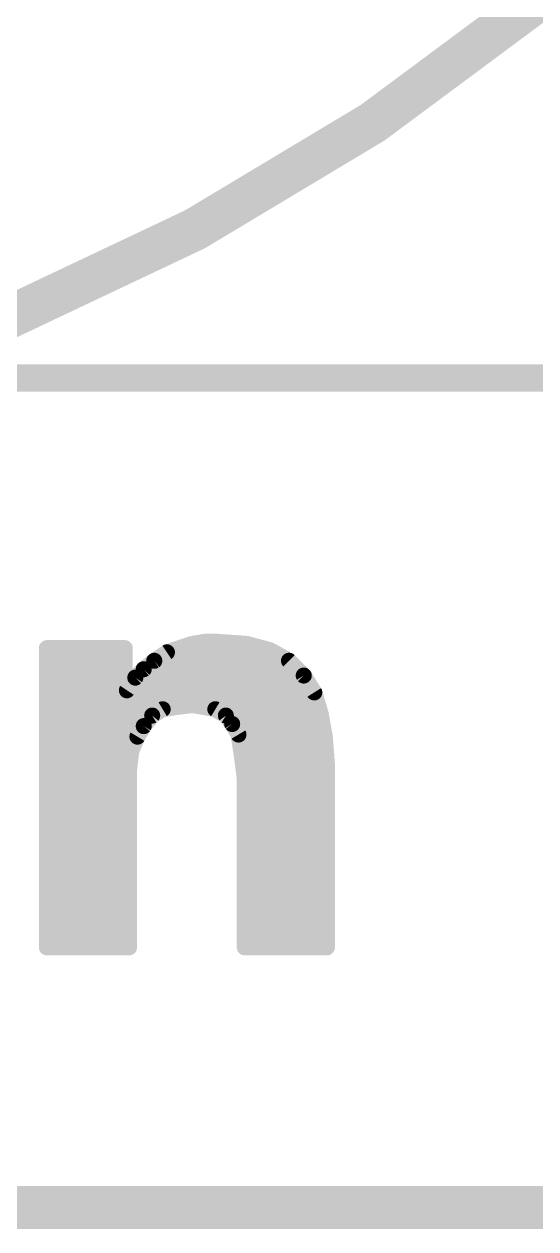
# Model space of a CAD drawing. Extents: x -53 to 61, y -36 to 25.
# Drawn here: x 15.33 to 17.76, y -10.52 to -4.8 of the extents above; entities that cross this region are included whole.
import ezdxf

# ---------------------------------------------------------------- set-up
doc = ezdxf.new("R2010")
doc.units = 0
for name, color, linetype in [('1', 12, 'CONTINUOUS'), ('16', 132, 'CONTINUOUS'), ('20', 53, 'CONTINUOUS'), ('21', 41, 'CONTINUOUS'), ('47', 253, 'CONTINUOUS'), ('51', 53, 'CONTINUOUS')]:
    doc.layers.add(name, color=color, linetype=linetype)

msp = doc.modelspace()

# ---------------------------------------------------------------- linework, layer by layer
at = {"layer": '1', "const_width": 0.2032}
msp.add_lwpolyline([(-26.162, -10.414), (26.162, -10.414)], dxfattribs=at)
at = {"layer": '16', "const_width": 0.2032}
msp.add_lwpolyline([(-26.162, -10.414), (26.162, -10.414)], dxfattribs=at)
at = {"layer": '20', "const_width": 0.2032}
msp.add_lwpolyline([(-18.2245, -10.414), (18.2245, -10.414)], dxfattribs=at)
at = {"layer": '21', "const_width": 0.0762}
for points in [[(16.0695, -7.7595), (16.1295, -7.7395)], [(16.1295, -7.7395), (16.1895, -7.7295)], [(16.1895, -7.7295), (16.2495, -7.7295)], [(16.2495, -7.7295), (16.3895, -7.7395)], [(16.3895, -7.7395), (16.4995, -7.7695)], [(15.4395, -7.7595), (15.8095, -7.7595)], [(15.4395, -7.9395), (15.4395, -7.7595)], [(15.4395, -7.7724), (15.8095, -7.7724)], [(15.8095, -7.7595), (15.8095, -7.9595)], [(15.9495, -7.8195), (16.0095, -7.7795)], [(16.0095, -7.7795), (16.0695, -7.7595)], [(16.0308, -7.7724), (16.5047, -7.7724)], [(16.4995, -7.7695), (16.5895, -7.8195)], [(15.4395, -7.8486), (15.8095, -7.8486)], [(15.8595, -7.8995), (15.8995, -7.8595)], [(15.8995, -7.8595), (15.9495, -7.8195)], [(15.9131, -7.8486), (16.6186, -7.8486)], [(16.5895, -7.8195), (16.6595, -7.8895)], [(15.4395, -7.9248), (15.8095, -7.9248)], [(15.8195, -7.9595), (15.8595, -7.8995)], [(15.8426, -7.9248), (16.6816, -7.9248)], [(16.6595, -7.8895), (16.7095, -7.9695)], [(15.4395, -9.1795), (15.4395, -7.9395)], [(15.8095, -7.9595), (15.8195, -7.9595)], [(16.7095, -7.9695), (16.7395, -8.0695)], [(15.4395, -8.001), (16.7189, -8.001)], [(16.0495, -8.0395), (15.9895, -8.0495)], [(16.1295, -8.0295), (16.0495, -8.0395)], [(16.1895, -8.0395), (16.1295, -8.0295)], [(16.2395, -8.0495), (16.1895, -8.0395)], [(15.4395, -8.0772), (15.9433, -8.0772)], [(15.9395, -8.0795), (15.8995, -8.1295)], [(15.9895, -8.0495), (15.9395, -8.0795)], [(16.2895, -8.0795), (16.2395, -8.0495)], [(16.2857, -8.0772), (16.7409, -8.0772)], [(16.3195, -8.1195), (16.2895, -8.0795)], [(16.7395, -8.0695), (16.7595, -8.1795)], [(15.4395, -8.1534), (15.8852, -8.1534)], [(15.8995, -8.1295), (15.8695, -8.1795)], [(16.3495, -8.1695), (16.3195, -8.1195)], [(16.3398, -8.1534), (16.7548, -8.1534)], [(15.8695, -8.1795), (15.8395, -8.2495)], [(16.3595, -8.2295), (16.3495, -8.1695)], [(16.7595, -8.1795), (16.7695, -8.3095)], [(15.4395, -8.2296), (15.848, -8.2296)], [(15.8395, -8.2495), (15.8295, -8.3395)], [(16.3695, -8.2995), (16.3595, -8.2295)], [(16.3595, -8.2296), (16.7634, -8.2296)], [(15.4395, -8.3058), (15.8332, -8.3058)], [(16.3795, -8.3795), (16.3695, -8.2995)], [(16.3703, -8.3058), (16.7692, -8.3058)], [(16.7695, -8.3095), (16.7695, -9.1795)], [(15.4395, -8.382), (15.8295, -8.382)], [(15.8295, -8.3395), (15.8295, -9.1795)], [(16.3795, -9.1795), (16.3795, -8.3795)], [(16.3795, -8.382), (16.7695, -8.382)], [(15.4395, -8.4582), (15.8295, -8.4582)], [(16.3795, -8.4582), (16.7695, -8.4582)], [(15.4395, -8.5344), (15.8295, -8.5344)], [(16.3795, -8.5344), (16.7695, -8.5344)], [(15.4395, -8.6106), (15.8295, -8.6106)], [(16.3795, -8.6106), (16.7695, -8.6106)], [(15.4395, -8.6868), (15.8295, -8.6868)], [(16.3795, -8.6868), (16.7695, -8.6868)], [(15.4395, -8.763), (15.8295, -8.763)], [(16.3795, -8.763), (16.7695, -8.763)], [(15.4395, -8.8392), (15.8295, -8.8392)], [(16.3795, -8.8392), (16.7695, -8.8392)], [(15.4395, -8.9154), (15.8295, -8.9154)], [(16.3795, -8.9154), (16.7695, -8.9154)], [(15.4395, -8.9916), (15.8295, -8.9916)], [(16.3795, -8.9916), (16.7695, -8.9916)], [(15.4395, -9.0678), (15.8295, -9.0678)], [(16.3795, -9.0678), (16.7695, -9.0678)], [(15.4395, -9.144), (15.8295, -9.144)], [(15.8295, -9.1795), (15.4395, -9.1795)], [(16.3795, -9.144), (16.7695, -9.144)], [(16.7695, -9.1795), (16.3795, -9.1795)]]:
    msp.add_lwpolyline(points, dxfattribs=at)
at = {"layer": '21', "const_width": 0.0381}
for points in [[(16.1264, -7.7207, 1), (16.1326, -7.7583)], [(16.1355, -7.7576, 1), (16.1235, -7.7214)], [(16.1895, -7.7105, 1), (16.1895, -7.7486)], [(16.1926, -7.7483, 1), (16.1864, -7.7107)], [(16.2509, -7.7105, 1), (16.2481, -7.7485)], [(16.2495, -7.7486, 1), (16.2495, -7.7105)], [(16.3945, -7.7211, 1), (16.3845, -7.7579)], [(16.3881, -7.7585, 1), (16.3909, -7.7205)], [(15.4395, -7.7405, 1), (15.4395, -7.7786)], [(15.4395, -7.7534, 1), (15.4395, -7.7915)], [(15.4586, -7.7595, 1), (15.4205, -7.7595)], [(15.8285, -7.7595, 1), (15.7904, -7.7595)], [(15.8095, -7.7786, 1), (15.8095, -7.7405)], [(15.8095, -7.7915, 1), (15.8095, -7.7534)], [(16.0035, -7.7614, 1), (16.0155, -7.7976)], [(16.0201, -7.7954, 1), (15.9989, -7.7636)], [(16.0308, -7.7534, 1), (16.0308, -7.7915)], [(16.0635, -7.7414, 1), (16.0755, -7.7776)], [(16.0755, -7.7776, 1), (16.0635, -7.7414)], [(16.5088, -7.7528, 1), (16.4902, -7.7862)], [(16.4945, -7.7879, 1), (16.5045, -7.7511)], [(16.5047, -7.7915, 1), (16.5047, -7.7534)], [(15.4395, -7.8296, 1), (15.4395, -7.8677)], [(15.8095, -7.8677, 1), (15.8095, -7.8296)], [(15.8876, -7.8446, 1), (15.9114, -7.8744)], [(15.913, -7.873, 1), (15.886, -7.846)], [(15.9131, -7.8296, 1), (15.9131, -7.8677)], [(15.9389, -7.8036, 1), (15.9601, -7.8354)], [(15.9614, -7.8344, 1), (15.9376, -7.8046)], [(16.603, -7.806, 1), (16.576, -7.833)], [(16.5802, -7.8362, 1), (16.5988, -7.8028)], [(16.6186, -7.8677, 1), (16.6186, -7.8296)], [(15.4395, -7.9058, 1), (15.4395, -7.9439)], [(15.8095, -7.9439, 1), (15.8095, -7.9058)], [(15.8426, -7.9058, 1), (15.8426, -7.9439)], [(15.846, -7.886, 1), (15.873, -7.913)], [(15.8754, -7.9101, 1), (15.8436, -7.8889)], [(16.6757, -7.8794, 1), (16.6433, -7.8996)], [(16.646, -7.903, 1), (16.673, -7.876)], [(16.6816, -7.9439, 1), (16.6816, -7.9058)], [(15.4586, -7.9395, 1), (15.4205, -7.9395)], [(15.4205, -7.9395, 1), (15.4586, -7.9395)], [(15.7904, -7.9595, 1), (15.8285, -7.9595)], [(15.8095, -7.9405, 1), (15.8095, -7.9786)], [(15.8036, -7.9489, 1), (15.8354, -7.9701)], [(15.8195, -7.9786, 1), (15.8195, -7.9405)], [(16.7277, -7.964, 1), (16.6913, -7.975)], [(16.6933, -7.9796, 1), (16.7257, -7.9594)], [(15.4395, -7.982, 1), (15.4395, -8.0201)], [(16.0471, -8.0206, 1), (16.0519, -8.0584)], [(16.0526, -8.0583, 1), (16.0464, -8.0207)], [(16.1326, -8.0107, 1), (16.1264, -8.0483)], [(16.1319, -8.0484, 1), (16.1271, -8.0106)], [(16.1932, -8.0208, 1), (16.1858, -8.0582)], [(16.1864, -8.0583, 1), (16.1926, -8.0207)], [(16.7189, -8.0201, 1), (16.7189, -7.982)], [(15.4395, -8.0582, 1), (15.4395, -8.0963)], [(15.9297, -8.0632, 1), (15.9493, -8.0958)], [(15.9544, -8.0914, 1), (15.9246, -8.0676)], [(15.9433, -8.0963, 1), (15.9433, -8.0582)], [(15.9864, -8.0307, 1), (15.9926, -8.0683)], [(15.9993, -8.0658, 1), (15.9797, -8.0332)], [(16.2493, -8.0332, 1), (16.2297, -8.0658)], [(16.2358, -8.0682, 1), (16.2432, -8.0308)], [(16.2857, -8.0582, 1), (16.2857, -8.0963)], [(16.3047, -8.0681, 1), (16.2743, -8.0909)], [(16.2797, -8.0958, 1), (16.2993, -8.0632)], [(16.7582, -8.0661, 1), (16.7208, -8.0729)], [(16.7213, -8.075, 1), (16.7577, -8.064)], [(16.7409, -8.0963, 1), (16.7409, -8.0582)], [(15.4395, -8.1343, 1), (15.4395, -8.1724)], [(15.8846, -8.1176, 1), (15.9144, -8.1414)], [(15.9158, -8.1393, 1), (15.8832, -8.1197)], [(15.8852, -8.1724, 1), (15.8852, -8.1343)], [(16.3358, -8.1097, 1), (16.3032, -8.1293)], [(16.3043, -8.1309, 1), (16.3347, -8.1081)], [(16.3398, -8.1343, 1), (16.3398, -8.1724)], [(16.7548, -8.1724, 1), (16.7548, -8.1343)], [(15.8532, -8.1697, 1), (15.8858, -8.1893)], [(15.887, -8.187, 1), (15.852, -8.172)], [(16.3683, -8.1664, 1), (16.3307, -8.1726)], [(16.3332, -8.1793, 1), (16.3658, -8.1597)], [(16.7785, -8.178, 1), (16.7405, -8.181)], [(16.7408, -8.1829, 1), (16.7782, -8.1761)], [(15.4395, -8.2105, 1), (15.4395, -8.2486)], [(15.822, -8.242, 1), (15.857, -8.257)], [(15.8584, -8.2516, 1), (15.8206, -8.2474)], [(15.848, -8.2486, 1), (15.848, -8.2105)], [(16.3784, -8.2268, 1), (16.3406, -8.2322)], [(16.3595, -8.2105, 1), (16.3595, -8.2486)], [(16.3407, -8.2326, 1), (16.3783, -8.2264)], [(16.7634, -8.2486, 1), (16.7634, -8.2105)], [(15.4395, -8.2867, 1), (15.4395, -8.3248)], [(15.8332, -8.3248, 1), (15.8332, -8.2867)], [(16.3884, -8.2971, 1), (16.3506, -8.3019)], [(16.3506, -8.3022, 1), (16.3884, -8.2968)], [(16.3703, -8.2867, 1), (16.3703, -8.3248)], [(16.7886, -8.3095, 1), (16.7505, -8.3095)], [(16.7505, -8.311, 1), (16.7885, -8.308)], [(16.7692, -8.3248, 1), (16.7692, -8.2867)], [(15.4395, -8.3629, 1), (15.4395, -8.401)], [(15.8486, -8.3395, 1), (15.8105, -8.3395)], [(15.8106, -8.3374, 1), (15.8484, -8.3416)], [(15.8295, -8.401, 1), (15.8295, -8.3629)], [(16.3986, -8.3795, 1), (16.3605, -8.3795)], [(16.3795, -8.3629, 1), (16.3795, -8.401)], [(16.7695, -8.401, 1), (16.7695, -8.3629)], [(16.3606, -8.3819, 1), (16.3984, -8.3771)], [(15.4395, -8.4391, 1), (15.4395, -8.4772)], [(15.8295, -8.4772, 1), (15.8295, -8.4391)], [(16.3795, -8.4391, 1), (16.3795, -8.4772)], [(16.7695, -8.4772, 1), (16.7695, -8.4391)], [(15.4395, -8.5153, 1), (15.4395, -8.5534)], [(15.8295, -8.5534, 1), (15.8295, -8.5153)], [(16.3795, -8.5153, 1), (16.3795, -8.5534)], [(16.7695, -8.5534, 1), (16.7695, -8.5153)], [(15.4395, -8.5915, 1), (15.4395, -8.6296)], [(15.8295, -8.6296, 1), (15.8295, -8.5915)], [(16.3795, -8.5915, 1), (16.3795, -8.6296)], [(16.7695, -8.6296, 1), (16.7695, -8.5915)], [(15.4395, -8.6677, 1), (15.4395, -8.7058)], [(15.8295, -8.7058, 1), (15.8295, -8.6677)], [(16.3795, -8.6677, 1), (16.3795, -8.7058)], [(16.7695, -8.7058, 1), (16.7695, -8.6677)], [(15.4395, -8.7439, 1), (15.4395, -8.782)], [(15.8295, -8.782, 1), (15.8295, -8.7439)], [(16.3795, -8.7439, 1), (16.3795, -8.782)], [(16.7695, -8.782, 1), (16.7695, -8.7439)], [(15.4395, -8.8201, 1), (15.4395, -8.8582)], [(15.8295, -8.8582, 1), (15.8295, -8.8201)], [(16.3795, -8.8201, 1), (16.3795, -8.8582)], [(16.7695, -8.8582, 1), (16.7695, -8.8201)], [(15.4395, -8.8963, 1), (15.4395, -8.9345)], [(15.8295, -8.9345, 1), (15.8295, -8.8963)], [(16.3795, -8.8963, 1), (16.3795, -8.9345)], [(16.7695, -8.9345, 1), (16.7695, -8.8963)], [(15.4395, -8.9726, 1), (15.4395, -9.0107)], [(15.8295, -9.0107, 1), (15.8295, -8.9726)], [(16.3795, -8.9726, 1), (16.3795, -9.0107)], [(16.7695, -9.0107, 1), (16.7695, -8.9726)], [(15.4395, -9.0488, 1), (15.4395, -9.0869)], [(15.8295, -9.0869, 1), (15.8295, -9.0488)], [(16.3795, -9.0488, 1), (16.3795, -9.0869)], [(16.7695, -9.0869, 1), (16.7695, -9.0488)], [(15.4395, -9.125, 1), (15.4395, -9.1631)], [(15.4395, -9.1605, 1), (15.4395, -9.1986)], [(15.8295, -9.1631, 1), (15.8295, -9.125)], [(15.8295, -9.1986, 1), (15.8295, -9.1605)], [(16.3795, -9.125, 1), (16.3795, -9.1631)], [(16.3795, -9.1605, 1), (16.3795, -9.1986)], [(16.7695, -9.1631, 1), (16.7695, -9.125)], [(16.7695, -9.1986, 1), (16.7695, -9.1605)], [(15.4205, -9.1795, 1), (15.4586, -9.1795)], [(15.8105, -9.1795, 1), (15.8486, -9.1795)], [(16.3605, -9.1795, 1), (16.3986, -9.1795)], [(16.7505, -9.1795, 1), (16.7886, -9.1795)]]:
    msp.add_lwpolyline(points, format="xyb", dxfattribs=at)
at = {"layer": '47', "const_width": 0.13}
msp.add_lwpolyline([(22.098, -6.477), (-30.144, -6.477)], dxfattribs=at)
at = {"layer": '51', "const_width": 0.2032}
msp.add_lwpolyline([(11.43, -6.952, 1), (11.43, 13.048, 1), (11.43, -6.952)], format="xyb", dxfattribs=at)

doc.saveas('drawing.dxf')
